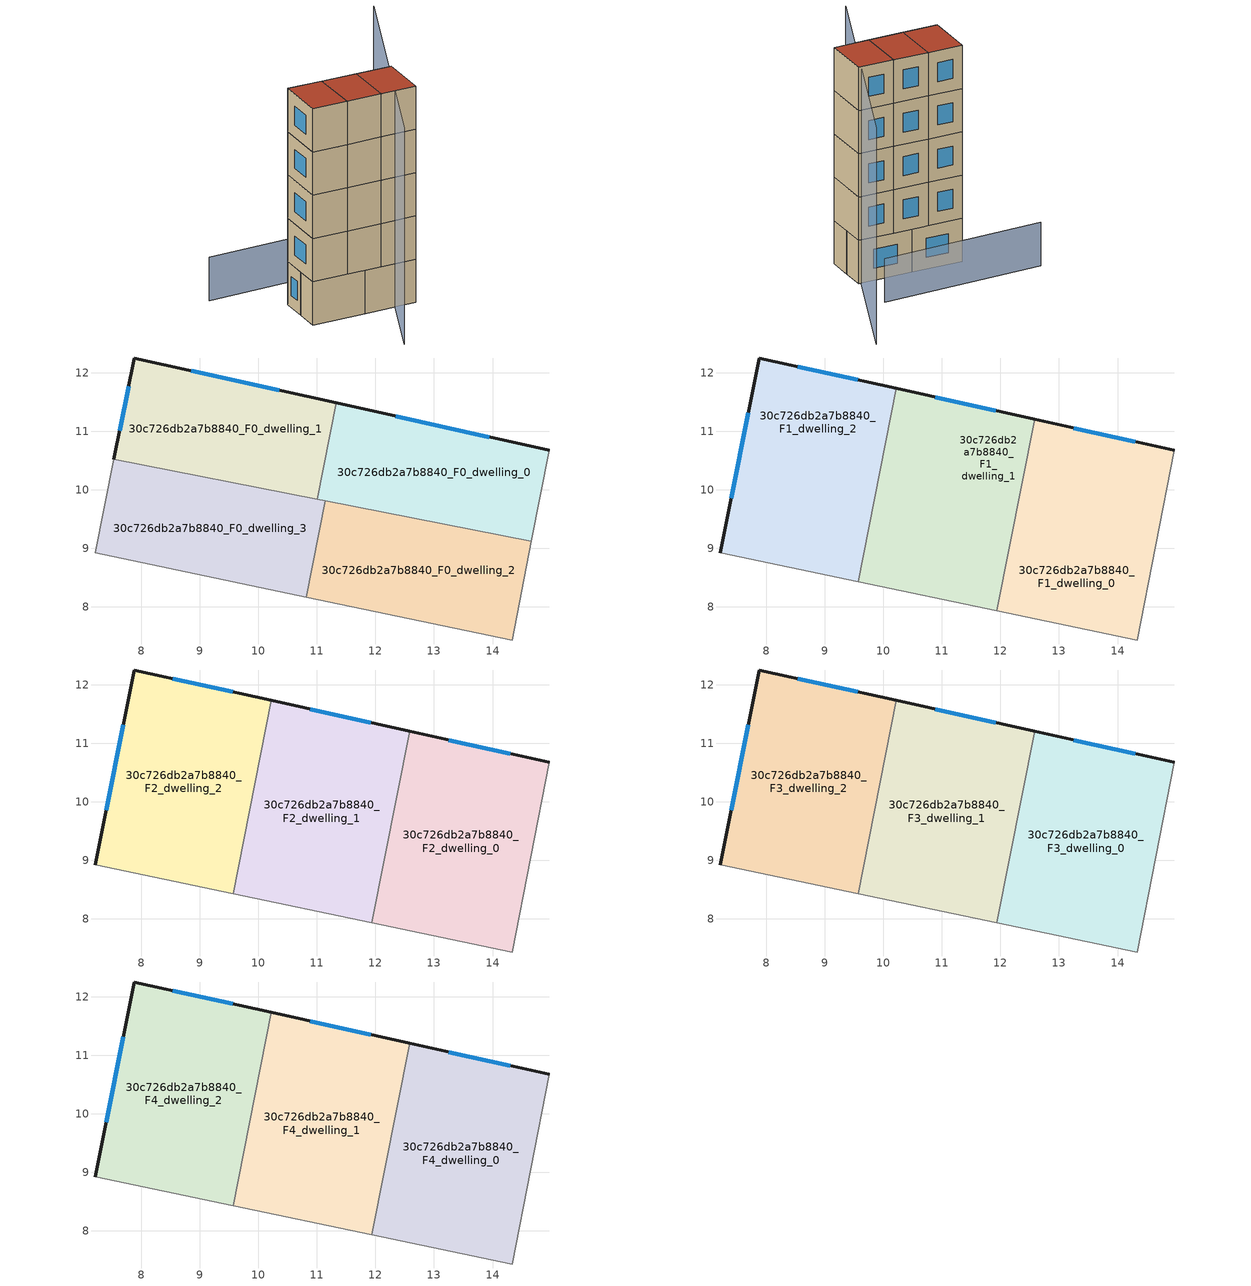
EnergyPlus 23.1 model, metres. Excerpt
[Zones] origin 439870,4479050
30c726db2a7b8840_F0_dwelling_0
 floor ground (EU_floor_Construction): 14.97,10.67 14.66,9.12 11.01,9.84 11.33,11.48 z0
 wall outside (EU_wall_Construction): 14.97,10.67 11.33,11.48 z0:3
 wall to 30c726db2a7b8840_F0_dwelling_1 (EU_wall_Construction): 11.33,11.48 11.01,9.84 z0:3
 wall adiabatic (EU_wall_Construction): 14.66,9.12 14.97,10.67 z0:3
 wall to 30c726db2a7b8840_F0_dwelling_2 (EU_wall_Construction): 11.15,9.81 14.66,9.12 z0:3
 wall to 30c726db2a7b8840_F0_dwelling_3 (EU_wall_Construction): 11.01,9.84 11.15,9.81 z0:3
 window (EU_Window_Construction): 13.95,10.9 12.35,11.26 z0.84:2.16
30c726db2a7b8840_F0_dwelling_1
 floor ground (EU_floor_Construction): 11.33,11.48 11.01,9.84 7.54,10.52 7.89,12.25 z0
 wall outside (EU_wall_Construction): 11.33,11.48 7.89,12.25 7.54,10.52 z0:3
 wall to 30c726db2a7b8840_F0_dwelling_3 (EU_wall_Construction): 7.54,10.52 11.01,9.84 z0:3
 window (EU_Window_Construction): 7.79,11.76 7.64,11.01 / 10.36,11.7 8.85,12.03 z0.84:2.16
30c726db2a7b8840_F0_dwelling_2
 floor ground (EU_floor_Construction): 14.66,9.12 14.33,7.44 10.82,8.17 11.15,9.81 z0
 wall to 30c726db2a7b8840_F0_dwelling_3 (EU_wall_Construction): 11.15,9.81 10.82,8.17 z0:3
 wall adiabatic (EU_wall_Construction): 10.82,8.17 14.33,7.44 14.66,9.12 z0:3
30c726db2a7b8840_F0_dwelling_3
 floor ground (EU_floor_Construction): 11.15,9.81 10.82,8.17 7.22,8.92 7.54,10.52 z0
 wall adiabatic (EU_wall_Construction): 7.54,10.52 7.22,8.92 10.82,8.17 z0:3
30c726db2a7b8840_F1_dwelling_0
 floor to 30c726db2a7b8840_F0_dwelling_0 (EU_floor_Construction): 14.97,10.67 14.66,9.12 12.27,9.59 12.58,11.2 z3
 floor to 30c726db2a7b8840_F0_dwelling_2 (EU_floor_Construction): 14.66,9.12 14.33,7.44 11.94,7.94 12.27,9.59 z3
 wall outside (EU_wall_Construction): 14.97,10.67 12.58,11.2 z3:6
 wall to 30c726db2a7b8840_F1_dwelling_1 (EU_wall_Construction): 12.58,11.2 11.94,7.94 z3:6
 wall adiabatic (EU_wall_Construction): 11.94,7.94 14.33,7.44 14.97,10.67 z3:6
 window (EU_Window_Construction): 14.3,10.82 13.25,11.05 z3.84:5.16
30c726db2a7b8840_F1_dwelling_1
 floor to 30c726db2a7b8840_F0_dwelling_0 (EU_floor_Construction): 12.58,11.2 12.27,9.59 11.01,9.84 11.33,11.48 z3
 floor to 30c726db2a7b8840_F0_dwelling_1 (EU_floor_Construction): 11.33,11.48 11.01,9.84 9.89,10.06 10.22,11.73 z3
 floor to 30c726db2a7b8840_F0_dwelling_2 (EU_floor_Construction): 12.27,9.59 11.94,7.94 10.82,8.17 11.15,9.81 z3
 floor to 30c726db2a7b8840_F0_dwelling_3 (EU_floor_Construction): 11.15,9.81 10.82,8.17 9.57,8.43 9.89,10.06 z3
 wall outside (EU_wall_Construction): 12.58,11.2 10.22,11.73 z3:6
 wall to 30c726db2a7b8840_F1_dwelling_2 (EU_wall_Construction): 10.22,11.73 9.57,8.43 z3:6
 wall adiabatic (EU_wall_Construction): 9.57,8.43 11.94,7.94 z3:6
 window (EU_Window_Construction): 11.92,11.35 10.88,11.58 z3.84:5.16
30c726db2a7b8840_F1_dwelling_2
 floor to 30c726db2a7b8840_F0_dwelling_1 (EU_floor_Construction): 10.22,11.73 9.89,10.06 7.54,10.52 7.89,12.25 z3
 floor to 30c726db2a7b8840_F0_dwelling_3 (EU_floor_Construction): 9.89,10.06 9.57,8.43 7.22,8.92 7.54,10.52 z3
 wall outside (EU_wall_Construction): 10.22,11.73 7.89,12.25 7.22,8.92 z3:6
 wall adiabatic (EU_wall_Construction): 7.22,8.92 9.57,8.43 z3:6
 window (EU_Window_Construction): 7.7,11.32 7.4,9.86 / 9.56,11.88 8.54,12.1 z3.84:5.16
30c726db2a7b8840_F2_dwelling_0
 floor to 30c726db2a7b8840_F1_dwelling_0 (EU_floor_Construction): 14.97,10.67 14.33,7.44 11.94,7.94 12.58,11.2 z6
 wall outside (EU_wall_Construction): 14.97,10.67 12.58,11.2 z6:9
 wall to 30c726db2a7b8840_F2_dwelling_1 (EU_wall_Construction): 12.58,11.2 11.94,7.94 z6:9
 wall adiabatic (EU_wall_Construction): 11.94,7.94 14.33,7.44 14.97,10.67 z6:9
 window (EU_Window_Construction): 14.3,10.82 13.25,11.05 z6.84:8.16
30c726db2a7b8840_F2_dwelling_1
 floor to 30c726db2a7b8840_F1_dwelling_1 (EU_floor_Construction): 12.58,11.2 11.94,7.94 9.57,8.43 10.22,11.73 z6
 wall outside (EU_wall_Construction): 12.58,11.2 10.22,11.73 z6:9
 wall to 30c726db2a7b8840_F2_dwelling_2 (EU_wall_Construction): 10.22,11.73 9.57,8.43 z6:9
 wall adiabatic (EU_wall_Construction): 9.57,8.43 11.94,7.94 z6:9
 window (EU_Window_Construction): 11.92,11.35 10.88,11.58 z6.84:8.16
30c726db2a7b8840_F2_dwelling_2
 floor to 30c726db2a7b8840_F1_dwelling_2 (EU_floor_Construction): 10.22,11.73 9.57,8.43 7.22,8.92 7.89,12.25 z6
 wall outside (EU_wall_Construction): 10.22,11.73 7.89,12.25 7.22,8.92 z6:9
 wall adiabatic (EU_wall_Construction): 7.22,8.92 9.57,8.43 z6:9
 window (EU_Window_Construction): 7.7,11.32 7.4,9.86 / 9.56,11.88 8.54,12.1 z6.84:8.16
30c726db2a7b8840_F3_dwelling_0
 floor to 30c726db2a7b8840_F2_dwelling_0 (EU_floor_Construction): 14.97,10.67 14.33,7.44 11.94,7.94 12.58,11.2 z9
 wall outside (EU_wall_Construction): 14.97,10.67 12.58,11.2 z9:12
 wall to 30c726db2a7b8840_F3_dwelling_1 (EU_wall_Construction): 12.58,11.2 11.94,7.94 z9:12
 wall adiabatic (EU_wall_Construction): 11.94,7.94 14.33,7.44 14.97,10.67 z9:12
 window (EU_Window_Construction): 14.3,10.82 13.25,11.05 z9.84:11.16
30c726db2a7b8840_F3_dwelling_1
 floor to 30c726db2a7b8840_F2_dwelling_1 (EU_floor_Construction): 12.58,11.2 11.94,7.94 9.57,8.43 10.22,11.73 z9
 wall outside (EU_wall_Construction): 12.58,11.2 10.22,11.73 z9:12
 wall to 30c726db2a7b8840_F3_dwelling_2 (EU_wall_Construction): 10.22,11.73 9.57,8.43 z9:12
 wall adiabatic (EU_wall_Construction): 9.57,8.43 11.94,7.94 z9:12
 window (EU_Window_Construction): 11.92,11.35 10.88,11.58 z9.84:11.16
30c726db2a7b8840_F3_dwelling_2
 floor to 30c726db2a7b8840_F2_dwelling_2 (EU_floor_Construction): 10.22,11.73 9.57,8.43 7.22,8.92 7.89,12.25 z9
 wall outside (EU_wall_Construction): 10.22,11.73 7.89,12.25 7.22,8.92 z9:12
 wall adiabatic (EU_wall_Construction): 7.22,8.92 9.57,8.43 z9:12
 window (EU_Window_Construction): 7.7,11.32 7.4,9.86 / 9.56,11.88 8.54,12.1 z9.84:11.16
30c726db2a7b8840_F4_dwelling_0
 floor to 30c726db2a7b8840_F3_dwelling_0 (EU_floor_Construction): 14.97,10.67 14.33,7.44 11.94,7.94 12.58,11.2 z12
 wall outside (EU_wall_Construction): 14.97,10.67 12.58,11.2 z12:15
 wall to 30c726db2a7b8840_F4_dwelling_1 (EU_wall_Construction): 12.58,11.2 11.94,7.94 z12:15
 wall adiabatic (EU_wall_Construction): 11.94,7.94 14.33,7.44 14.97,10.67 z12:15
 window (EU_Window_Construction): 14.3,10.82 13.25,11.05 z12.84:14.16
 roof outside (EU_roof_Construction): 14.33,7.44 14.97,10.67 12.58,11.2 11.94,7.94 z15
30c726db2a7b8840_F4_dwelling_1
 floor to 30c726db2a7b8840_F3_dwelling_1 (EU_floor_Construction): 12.58,11.2 11.94,7.94 9.57,8.43 10.22,11.73 z12
 wall outside (EU_wall_Construction): 12.58,11.2 10.22,11.73 z12:15
 wall to 30c726db2a7b8840_F4_dwelling_2 (EU_wall_Construction): 10.22,11.73 9.57,8.43 z12:15
 wall adiabatic (EU_wall_Construction): 9.57,8.43 11.94,7.94 z12:15
 window (EU_Window_Construction): 11.92,11.35 10.88,11.58 z12.84:14.16
 roof outside (EU_roof_Construction): 11.94,7.94 12.58,11.2 10.22,11.73 9.57,8.43 z15
30c726db2a7b8840_F4_dwelling_2
 floor to 30c726db2a7b8840_F3_dwelling_2 (EU_floor_Construction): 10.22,11.73 9.57,8.43 7.22,8.92 7.89,12.25 z12
 wall outside (EU_wall_Construction): 10.22,11.73 7.89,12.25 7.22,8.92 z12:15
 wall adiabatic (EU_wall_Construction): 7.22,8.92 9.57,8.43 z12:15
 window (EU_Window_Construction): 7.7,11.32 7.4,9.86 / 9.56,11.88 8.54,12.1 z12.84:14.16
 roof outside (EU_roof_Construction): 9.57,8.43 10.22,11.73 7.89,12.25 7.22,8.92 z15
shading: 9.9,3.16 19.72,18.25 z0:15; 15.4,13.79 4.43,15.82 z0:3
[Building]
EU S2 Campaign: North Axis=0; Terrain=City; Solar Distribution=FullExterior
[Site:Location]
Madrid: Latitude=40.5; Longitude=-3.5; Time Zone=1; Elevation=609
[SizingPeriod:WeatherFileDays]
AnnualSizingPeriod: Begin Month=1; Begin Day of Month=1; End Month=12; End Day of Month=31; Day of Week for Start Day=Monday; Use Weather File Daylight Saving Period=No; Use Weather File Rain and Snow Indicators=No
[MATERIAL]
EU_InternalMass_Material: Roughness=MediumRough; Thickness=0.1; Conductivity=1; Density=1800; Specific Heat=900; Thermal Absorptance=0.9; Solar Absorptance=0.7; Visible Absorptance=0.7
[MATERIAL:NOMASS] Roughness=MediumRough; Thermal Absorptance=0.9; Solar Absorptance=0.7; Visible Absorptance=0.7
Name | Thermal Resistance
EU_wall_NoMass; EU_roof_NoMass | 2.16768
EU_floor_NoMass | 1.14339
[WINDOWMATERIAL:SIMPLEGLAZINGSYSTEM]
EU_Window_SimpleGlazing: UFactor=3.23888; Solar Heat Gain Coefficient=0.85; Visible Transmittance=0.85
[CONSTRUCTION]
EU_wall_Construction: EU_wall_NoMass
EU_roof_Construction: EU_roof_NoMass
EU_floor_Construction: EU_floor_NoMass
EU_InternalMass_Construction: EU_InternalMass_Material
EU_Window_Construction: EU_Window_SimpleGlazing
[ZONE] Type=1; Multiplier=1; Ceiling Height=autocalculate; Floor Area=autocalculate; Part of Total Floor Area=Yes
Name | Volume
30c726db2a7b8840_F0_dwelling_0 | 18.2223
30c726db2a7b8840_F1_dwelling_0; 30c726db2a7b8840_F2_dwelling_0; 30c726db2a7b8840_F3_dwelling_0; 30c726db2a7b8840_F4_dwelling_0 | 24.3021
30c726db2a7b8840_F0_dwelling_1 | 18.2208
30c726db2a7b8840_F1_dwelling_1; 30c726db2a7b8840_F2_dwelling_1; 30c726db2a7b8840_F3_dwelling_1; 30c726db2a7b8840_F4_dwelling_1 | 24.3014
30c726db2a7b8840_F0_dwelling_2 | 18.2263
30c726db2a7b8840_F1_dwelling_2; 30c726db2a7b8840_F2_dwelling_2; 30c726db2a7b8840_F3_dwelling_2; 30c726db2a7b8840_F4_dwelling_2 | 24.3032
30c726db2a7b8840_F0_dwelling_3 | 18.2252
[INTERNALMASS] Construction=EU_InternalMass_Construction
Name | Zone or ZoneList | Surface Area
30c726db2a7b8840_F0_dwelling_0_EU_InternalMass | 30c726db2a7b8840_F0_dwelling_0 | 6.07409
30c726db2a7b8840_F0_dwelling_1_EU_InternalMass | 30c726db2a7b8840_F0_dwelling_1 | 6.07354
30c726db2a7b8840_F0_dwelling_2_EU_InternalMass | 30c726db2a7b8840_F0_dwelling_2 | 6.07549
30c726db2a7b8840_F0_dwelling_3_EU_InternalMass | 30c726db2a7b8840_F0_dwelling_3 | 6.07507
30c726db2a7b8840_F1_dwelling_0_EU_InternalMass | 30c726db2a7b8840_F1_dwelling_0 | 8.10064
30c726db2a7b8840_F1_dwelling_1_EU_InternalMass | 30c726db2a7b8840_F1_dwelling_1 | 8.10046
30c726db2a7b8840_F1_dwelling_2_EU_InternalMass | 30c726db2a7b8840_F1_dwelling_2 | 8.10116
30c726db2a7b8840_F2_dwelling_0_EU_InternalMass | 30c726db2a7b8840_F2_dwelling_0 | 8.10064
30c726db2a7b8840_F2_dwelling_1_EU_InternalMass | 30c726db2a7b8840_F2_dwelling_1 | 8.10046
30c726db2a7b8840_F2_dwelling_2_EU_InternalMass | 30c726db2a7b8840_F2_dwelling_2 | 8.10116
30c726db2a7b8840_F3_dwelling_0_EU_InternalMass | 30c726db2a7b8840_F3_dwelling_0 | 8.10064
30c726db2a7b8840_F3_dwelling_1_EU_InternalMass | 30c726db2a7b8840_F3_dwelling_1 | 8.10046
30c726db2a7b8840_F3_dwelling_2_EU_InternalMass | 30c726db2a7b8840_F3_dwelling_2 | 8.10116
30c726db2a7b8840_F4_dwelling_0_EU_InternalMass | 30c726db2a7b8840_F4_dwelling_0 | 8.10064
30c726db2a7b8840_F4_dwelling_1_EU_InternalMass | 30c726db2a7b8840_F4_dwelling_1 | 8.10046
30c726db2a7b8840_F4_dwelling_2_EU_InternalMass | 30c726db2a7b8840_F4_dwelling_2 | 8.10116
[OTHEREQUIPMENT] Fuel Type=Electricity; Design Level Calculation Method=Watts/Area; Power per Zone Floor Area=1; Fraction Latent=0; Fraction Radiant=0; Fraction Lost=0; Carbon Dioxide Generation Rate=0; EndUse Subcategory=EU_Step8_InternalGains
Name | Zone or ZoneList or Space or SpaceList | Schedule
EU_Step8_InternalGain_30c726db2a7b8840_F0_dwelling_0_f000 | 30c726db2a7b8840_F0_dwelling_0 | EU_Step8_GainSchedule_30c726db2a7b8840_F0_dwelling_0_f000
EU_Step8_InternalGain_30c726db2a7b8840_F0_dwelling_1_f000 | 30c726db2a7b8840_F0_dwelling_1 | EU_Step8_GainSchedule_30c726db2a7b8840_F0_dwelling_1_f000
EU_Step8_InternalGain_30c726db2a7b8840_F0_dwelling_2_f000 | 30c726db2a7b8840_F0_dwelling_2 | EU_Step8_GainSchedule_30c726db2a7b8840_F0_dwelling_2_f000
EU_Step8_InternalGain_30c726db2a7b8840_F0_dwelling_3_f000 | 30c726db2a7b8840_F0_dwelling_3 | EU_Step8_GainSchedule_30c726db2a7b8840_F0_dwelling_3_f000
EU_Step8_InternalGain_30c726db2a7b8840_F1_dwelling_0_f000 | 30c726db2a7b8840_F1_dwelling_0 | EU_Step8_GainSchedule_30c726db2a7b8840_F1_dwelling_0_f000
EU_Step8_InternalGain_30c726db2a7b8840_F1_dwelling_1_f000 | 30c726db2a7b8840_F1_dwelling_1 | EU_Step8_GainSchedule_30c726db2a7b8840_F1_dwelling_1_f000
EU_Step8_InternalGain_30c726db2a7b8840_F1_dwelling_2_f000 | 30c726db2a7b8840_F1_dwelling_2 | EU_Step8_GainSchedule_30c726db2a7b8840_F1_dwelling_2_f000
EU_Step8_InternalGain_30c726db2a7b8840_F2_dwelling_0_f000 | 30c726db2a7b8840_F2_dwelling_0 | EU_Step8_GainSchedule_30c726db2a7b8840_F2_dwelling_0_f000
EU_Step8_InternalGain_30c726db2a7b8840_F2_dwelling_1_f000 | 30c726db2a7b8840_F2_dwelling_1 | EU_Step8_GainSchedule_30c726db2a7b8840_F2_dwelling_1_f000
EU_Step8_InternalGain_30c726db2a7b8840_F2_dwelling_2_f000 | 30c726db2a7b8840_F2_dwelling_2 | EU_Step8_GainSchedule_30c726db2a7b8840_F2_dwelling_2_f000
EU_Step8_InternalGain_30c726db2a7b8840_F3_dwelling_0_f000 | 30c726db2a7b8840_F3_dwelling_0 | EU_Step8_GainSchedule_30c726db2a7b8840_F3_dwelling_0_f000
EU_Step8_InternalGain_30c726db2a7b8840_F3_dwelling_1_f000 | 30c726db2a7b8840_F3_dwelling_1 | EU_Step8_GainSchedule_30c726db2a7b8840_F3_dwelling_1_f000
EU_Step8_InternalGain_30c726db2a7b8840_F3_dwelling_2_f000 | 30c726db2a7b8840_F3_dwelling_2 | EU_Step8_GainSchedule_30c726db2a7b8840_F3_dwelling_2_f000
EU_Step8_InternalGain_30c726db2a7b8840_F4_dwelling_0_f000 | 30c726db2a7b8840_F4_dwelling_0 | EU_Step8_GainSchedule_30c726db2a7b8840_F4_dwelling_0_f000
EU_Step8_InternalGain_30c726db2a7b8840_F4_dwelling_1_f000 | 30c726db2a7b8840_F4_dwelling_1 | EU_Step8_GainSchedule_30c726db2a7b8840_F4_dwelling_1_f000
EU_Step8_InternalGain_30c726db2a7b8840_F4_dwelling_2_f000 | 30c726db2a7b8840_F4_dwelling_2 | EU_Step8_GainSchedule_30c726db2a7b8840_F4_dwelling_2_f000
[ZONEVENTILATION:DESIGNFLOWRATE] Schedule=EU_AlwaysOn; Design Flow Rate Calculation Method=AirChanges/Hour; Air Changes per Hour=0.480546; Ventilation Type=Natural; Fan Pressure Rise=0; Fan Total Efficiency=1; Constant Term Coefficient=1; Temperature Term Coefficient=0; Velocity Term Coefficient=0; Velocity Squared Term Coefficient=0; Minimum Indoor Temperature=-100; Maximum Indoor Temperature=100; Delta Temperature=-100; Minimum Outdoor Temperature=-100; Maximum Outdoor Temperature=100; Maximum Wind Speed=40
Name | Zone or ZoneList or Space or SpaceList
EU_ConstantAir_30c726db2a7b8840_F0_dwelling_0 | 30c726db2a7b8840_F0_dwelling_0
EU_ConstantAir_30c726db2a7b8840_F0_dwelling_1 | 30c726db2a7b8840_F0_dwelling_1
EU_ConstantAir_30c726db2a7b8840_F0_dwelling_2 | 30c726db2a7b8840_F0_dwelling_2
EU_ConstantAir_30c726db2a7b8840_F0_dwelling_3 | 30c726db2a7b8840_F0_dwelling_3
EU_ConstantAir_30c726db2a7b8840_F1_dwelling_0 | 30c726db2a7b8840_F1_dwelling_0
EU_ConstantAir_30c726db2a7b8840_F1_dwelling_1 | 30c726db2a7b8840_F1_dwelling_1
EU_ConstantAir_30c726db2a7b8840_F1_dwelling_2 | 30c726db2a7b8840_F1_dwelling_2
EU_ConstantAir_30c726db2a7b8840_F2_dwelling_0 | 30c726db2a7b8840_F2_dwelling_0
EU_ConstantAir_30c726db2a7b8840_F2_dwelling_1 | 30c726db2a7b8840_F2_dwelling_1
EU_ConstantAir_30c726db2a7b8840_F2_dwelling_2 | 30c726db2a7b8840_F2_dwelling_2
EU_ConstantAir_30c726db2a7b8840_F3_dwelling_0 | 30c726db2a7b8840_F3_dwelling_0
EU_ConstantAir_30c726db2a7b8840_F3_dwelling_1 | 30c726db2a7b8840_F3_dwelling_1
EU_ConstantAir_30c726db2a7b8840_F3_dwelling_2 | 30c726db2a7b8840_F3_dwelling_2
EU_ConstantAir_30c726db2a7b8840_F4_dwelling_0 | 30c726db2a7b8840_F4_dwelling_0
EU_ConstantAir_30c726db2a7b8840_F4_dwelling_1 | 30c726db2a7b8840_F4_dwelling_1
EU_ConstantAir_30c726db2a7b8840_F4_dwelling_2 | 30c726db2a7b8840_F4_dwelling_2
[HVACTEMPLATE:THERMOSTAT] Constant Heating Setpoint=20; Constant Cooling Setpoint=50
EU_HeatOnly_30c726db2a7b8840_F0_dwelling_0; EU_HeatOnly_30c726db2a7b8840_F0_dwelling_1; EU_HeatOnly_30c726db2a7b8840_F0_dwelling_2; EU_HeatOnly_30c726db2a7b8840_F0_dwelling_3; EU_HeatOnly_30c726db2a7b8840_F1_dwelling_0; EU_HeatOnly_30c726db2a7b8840_F1_dwelling_1; EU_HeatOnly_30c726db2a7b8840_F1_dwelling_2; EU_HeatOnly_30c726db2a7b8840_F2_dwelling_0; EU_HeatOnly_30c726db2a7b8840_F2_dwelling_1; EU_HeatOnly_30c726db2a7b8840_F2_dwelling_2; EU_HeatOnly_30c726db2a7b8840_F3_dwelling_0; EU_HeatOnly_30c726db2a7b8840_F3_dwelling_1; EU_HeatOnly_30c726db2a7b8840_F3_dwelling_2; EU_HeatOnly_30c726db2a7b8840_F4_dwelling_0; EU_HeatOnly_30c726db2a7b8840_F4_dwelling_1; EU_HeatOnly_30c726db2a7b8840_F4_dwelling_2
[HVACTEMPLATE:ZONE:IDEALLOADSAIRSYSTEM] System Availability Schedule=EU_AlwaysOn; Maximum Heating Supply Air Temperature=50; Minimum Cooling Supply Air Temperature=13; Maximum Heating Supply Air Humidity Ratio=0.0156; Minimum Cooling Supply Air Humidity Ratio=0.0077; Heating Limit=NoLimit; Cooling Limit=NoLimit; Heating Availability Schedule=EU_AlwaysOn; Cooling Availability Schedule=EU_CoolingOff; Dehumidification Control Type=ConstantSensibleHeatRatio; Cooling Sensible Heat Ratio=0.7; Dehumidification Setpoint=60; Humidification Control Type=None; Humidification Setpoint=30; Outdoor Air Method=None; Outdoor Air Flow Rate per Person=0.00944; Outdoor Air Flow Rate per Zone Floor Area=0; Outdoor Air Flow Rate per Zone=0; Demand Controlled Ventilation Type=None; Outdoor Air Economizer Type=NoEconomizer; Heat Recovery Type=None; Sensible Heat Recovery Effectiveness=0.7; Latent Heat Recovery Effectiveness=0.65
Name | Template Thermostat
30c726db2a7b8840_F0_dwelling_0 | EU_HeatOnly_30c726db2a7b8840_F0_dwelling_0
30c726db2a7b8840_F0_dwelling_1 | EU_HeatOnly_30c726db2a7b8840_F0_dwelling_1
30c726db2a7b8840_F0_dwelling_2 | EU_HeatOnly_30c726db2a7b8840_F0_dwelling_2
30c726db2a7b8840_F0_dwelling_3 | EU_HeatOnly_30c726db2a7b8840_F0_dwelling_3
30c726db2a7b8840_F1_dwelling_0 | EU_HeatOnly_30c726db2a7b8840_F1_dwelling_0
30c726db2a7b8840_F1_dwelling_1 | EU_HeatOnly_30c726db2a7b8840_F1_dwelling_1
30c726db2a7b8840_F1_dwelling_2 | EU_HeatOnly_30c726db2a7b8840_F1_dwelling_2
30c726db2a7b8840_F2_dwelling_0 | EU_HeatOnly_30c726db2a7b8840_F2_dwelling_0
30c726db2a7b8840_F2_dwelling_1 | EU_HeatOnly_30c726db2a7b8840_F2_dwelling_1
30c726db2a7b8840_F2_dwelling_2 | EU_HeatOnly_30c726db2a7b8840_F2_dwelling_2
30c726db2a7b8840_F3_dwelling_0 | EU_HeatOnly_30c726db2a7b8840_F3_dwelling_0
30c726db2a7b8840_F3_dwelling_1 | EU_HeatOnly_30c726db2a7b8840_F3_dwelling_1
30c726db2a7b8840_F3_dwelling_2 | EU_HeatOnly_30c726db2a7b8840_F3_dwelling_2
30c726db2a7b8840_F4_dwelling_0 | EU_HeatOnly_30c726db2a7b8840_F4_dwelling_0
30c726db2a7b8840_F4_dwelling_1 | EU_HeatOnly_30c726db2a7b8840_F4_dwelling_1
30c726db2a7b8840_F4_dwelling_2 | EU_HeatOnly_30c726db2a7b8840_F4_dwelling_2
[SIZING:ZONE] Zone Cooling Design Supply Air Temperature Input Method=SupplyAirTemperature; Zone Cooling Design Supply Air Temperature=13; Zone Heating Design Supply Air Temperature Input Method=SupplyAirTemperature; Zone Heating Design Supply Air Temperature=50; Zone Cooling Design Supply Air Humidity Ratio=0.008; Zone Heating Design Supply Air Humidity Ratio=0.008; Cooling Design Air Flow Method=DesignDay; Cooling Design Air Flow Rate=0; Cooling Minimum Air Flow per Zone Floor Area=0.000762; Cooling Minimum Air Flow=0; Cooling Minimum Air Flow Fraction=0.2; Heating Design Air Flow Method=DesignDay; Heating Design Air Flow Rate=0; Heating Maximum Air Flow per Zone Floor Area=0.002032; Heating Maximum Air Flow=0.141576; Heating Maximum Air Flow Fraction=0.3; Account for Dedicated Outdoor Air System=No; Dedicated Outdoor Air System Control Strategy=NeutralSupplyAir; Dedicated Outdoor Air Low Setpoint Temperature for Design=autosize; Dedicated Outdoor Air High Setpoint Temperature for Design=autosize; Zone Load Sizing Method=Sensible Load Only No Latent Load; Zone Latent Cooling Design Supply Air Humidity Ratio Input Method=HumidityRatioDifference; Zone Cooling Design Supply Air Humidity Ratio Difference=0.005; Zone Latent Heating Design Supply Air Humidity Ratio Input Method=HumidityRatioDifference; Zone Humidification Design Supply Air Humidity Ratio Difference=0.005
30c726db2a7b8840_F0_dwelling_0; 30c726db2a7b8840_F0_dwelling_1; 30c726db2a7b8840_F0_dwelling_2; 30c726db2a7b8840_F0_dwelling_3; 30c726db2a7b8840_F1_dwelling_0; 30c726db2a7b8840_F1_dwelling_1; 30c726db2a7b8840_F1_dwelling_2; 30c726db2a7b8840_F2_dwelling_0; 30c726db2a7b8840_F2_dwelling_1; 30c726db2a7b8840_F2_dwelling_2; 30c726db2a7b8840_F3_dwelling_0; 30c726db2a7b8840_F3_dwelling_1; 30c726db2a7b8840_F3_dwelling_2; 30c726db2a7b8840_F4_dwelling_0; 30c726db2a7b8840_F4_dwelling_1; 30c726db2a7b8840_F4_dwelling_2
[SCHEDULE:CONSTANT]
Name | Hourly Value
EU_AlwaysOn | 1
EU_CoolingOff | 0
[SCHEDULE:FILE] Column Number=1; Rows to Skip at Top=0; Number of Hours of Data=8760; Column Separator=Comma; Interpolate to Timestep=No; Minutes per Item=60; Adjust Schedule for Daylight Savings=Yes
Name | File
EU_Step8_GainSchedule_30c726db2a7b8840_F0_dwelling_0_f000 | ../../schedules/30c726db2a7b8840/30c726db2a7b8840_F0_dwelling_0_f000_gain.csv
EU_Step8_GainSchedule_30c726db2a7b8840_F0_dwelling_1_f000 | ../../schedules/30c726db2a7b8840/30c726db2a7b8840_F0_dwelling_1_f000_gain.csv
EU_Step8_GainSchedule_30c726db2a7b8840_F0_dwelling_2_f000 | ../../schedules/30c726db2a7b8840/30c726db2a7b8840_F0_dwelling_2_f000_gain.csv
EU_Step8_GainSchedule_30c726db2a7b8840_F0_dwelling_3_f000 | ../../schedules/30c726db2a7b8840/30c726db2a7b8840_F0_dwelling_3_f000_gain.csv
EU_Step8_GainSchedule_30c726db2a7b8840_F1_dwelling_0_f000 | ../../schedules/30c726db2a7b8840/30c726db2a7b8840_F1_dwelling_0_f000_gain.csv
EU_Step8_GainSchedule_30c726db2a7b8840_F1_dwelling_1_f000 | ../../schedules/30c726db2a7b8840/30c726db2a7b8840_F1_dwelling_1_f000_gain.csv
EU_Step8_GainSchedule_30c726db2a7b8840_F1_dwelling_2_f000 | ../../schedules/30c726db2a7b8840/30c726db2a7b8840_F1_dwelling_2_f000_gain.csv
EU_Step8_GainSchedule_30c726db2a7b8840_F2_dwelling_0_f000 | ../../schedules/30c726db2a7b8840/30c726db2a7b8840_F2_dwelling_0_f000_gain.csv
EU_Step8_GainSchedule_30c726db2a7b8840_F2_dwelling_1_f000 | ../../schedules/30c726db2a7b8840/30c726db2a7b8840_F2_dwelling_1_f000_gain.csv
EU_Step8_GainSchedule_30c726db2a7b8840_F2_dwelling_2_f000 | ../../schedules/30c726db2a7b8840/30c726db2a7b8840_F2_dwelling_2_f000_gain.csv
EU_Step8_GainSchedule_30c726db2a7b8840_F3_dwelling_0_f000 | ../../schedules/30c726db2a7b8840/30c726db2a7b8840_F3_dwelling_0_f000_gain.csv
EU_Step8_GainSchedule_30c726db2a7b8840_F3_dwelling_1_f000 | ../../schedules/30c726db2a7b8840/30c726db2a7b8840_F3_dwelling_1_f000_gain.csv
EU_Step8_GainSchedule_30c726db2a7b8840_F3_dwelling_2_f000 | ../../schedules/30c726db2a7b8840/30c726db2a7b8840_F3_dwelling_2_f000_gain.csv
EU_Step8_GainSchedule_30c726db2a7b8840_F4_dwelling_0_f000 | ../../schedules/30c726db2a7b8840/30c726db2a7b8840_F4_dwelling_0_f000_gain.csv
EU_Step8_GainSchedule_30c726db2a7b8840_F4_dwelling_1_f000 | ../../schedules/30c726db2a7b8840/30c726db2a7b8840_F4_dwelling_1_f000_gain.csv
EU_Step8_GainSchedule_30c726db2a7b8840_F4_dwelling_2_f000 | ../../schedules/30c726db2a7b8840/30c726db2a7b8840_F4_dwelling_2_f000_gain.csv
